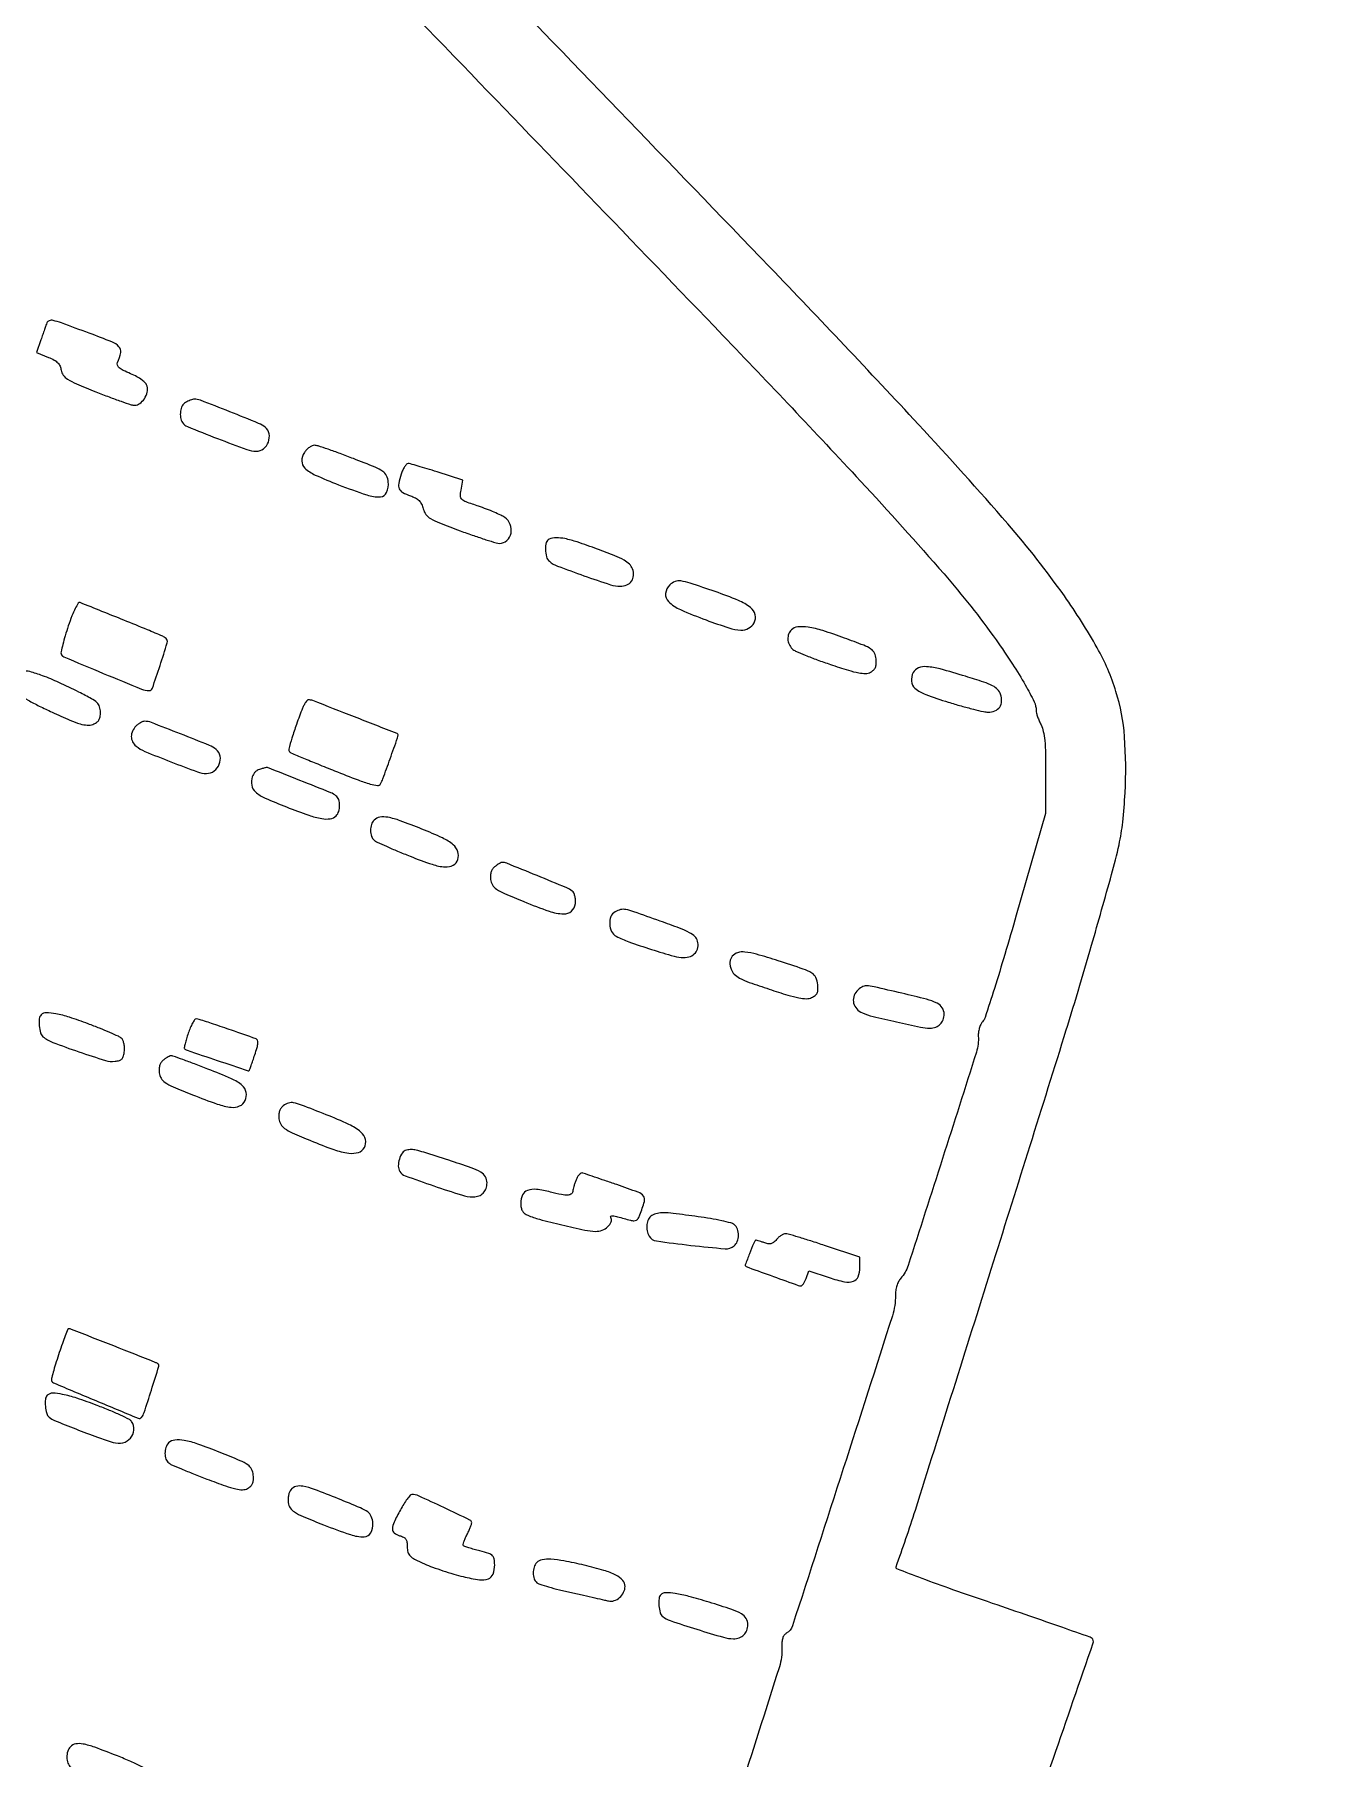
# Model space of a CAD drawing. Header units: metres. Extents: x 244 to 6504, y 133 to 4776.
# Drawn here: x 4070.7 to 4351.6, y 2188.7 to 2560.9 of the extents above; entities that cross this region are included whole.
import ezdxf

# ---------------------------------------------------------------- set-up
doc = ezdxf.new("R2010")
doc.units = ezdxf.units.M
doc.header["$MEASUREMENT"] = 0

msp = doc.modelspace()

# ---------------------------------------------------------------- linework, layer by layer
for points in [[(3073.43, 1797.58, -0.000015), (3212.47, 1744.26, -0.000001), (3356.48, 1689.04, -0.090549)], [(3360.94, 1697.34, -0.000001), (3222.9, 1750.06, -0.000075), (3098.13, 1797.73, -0.00214)], [(2390.74, 4302.36, -0.000001), (2436.6, 4383.87, -0.253439)], [(5649.78, 2908.29, -0.000001), (5592.12, 2927.27, -0.000136)], [(1770.95, 4232.21, -0.000001), (1756.31, 4203.53, -0.092463)], [(2358.85, 2292.47, -0.000002), (2402.87, 2275.77, -0.000001), (2455, 2255.99, -0.000469)], [(2661.8, 3304.26, -0.000001), (2697.55, 3290.75, -0.000089)], [(2166.88, 2385.74, -0.000003), (2059.01, 2428.09, -0.099946)], [(2836.31, 1902.63, -0.000001), (2798.12, 1918.05, -0.081722)], [(3277.66, 3166.01, -0.000003), (3312.3, 3149.56, -0.000078)], [(2910.82, 2101.23, -0.000002), (2871.64, 2116.15, -0.08954)], [(3810.74, 2887.17, 0.000009), (3776.68, 2810.24, 0.000019), (3743.02, 2734.21, 0.015605)], [(4072.04, 2648.41, -0.000003), (4098.22, 2621.39, -0.000215)], [(3742.17, 2759.42, 0.000002), (3749.92, 2779.53, 0.000119)], [(2835.59, 1257.96, 0.000001), (2811.6, 1266.94)], [(3433.83, 1894.18, -0.000012), (3289.85, 1953, -0.000025), (3146.63, 2011.53, -0.11823)], [(2592.86, 1267.89, -0.000002), (2552.45, 1283.32, -0.105537)], [(4127.04, 2591.61, -0.000129), (4161.23, 2556.24, -0.000693), (4219.3, 2495.97, -0.004221), (4249.02, 2464.51, -0.007913), (4267.05, 2444.47, -0.024645), (4278.29, 2430.21, -0.009309), (4281.86, 2424.99, -0.01615), (4284.6, 2420.5, -0.016042), (4286.5, 2416.89, -0.113561), (4286.95, 2414.97, 0.063318), (4287.01, 2414.43, 0.018717), (4287.25, 2413.63, 0.018462), (4287.59, 2412.75, 0.018907), (4287.99, 2411.9, -0.067181), (4288.49, 2410.48, -0.028962), (4288.8, 2408.5, -0.019071), (4288.95, 2405.65, -0.005722), (4288.98, 2401.31), (4288.93, 2392.72), (4282.66, 2370.8, -0.002772), (4280.18, 2362.32, -0.004228), (4277.92, 2354.98, -0.001592), (4275.92, 2348.71, -0.106048), (4275.35, 2347.74, 0.072425), (4274.97, 2347.17, 0.039838), (4274.67, 2346.37, 0.038722), (4274.48, 2345.5, 0.049822), (4274.45, 2344.69, -0.093487), (4274.04, 2341.25, -0.000987), (4266.72, 2318.24, -0.000902), (4259.28, 2295.15, -0.103553), (4257.71, 2292.4, 0.065079), (4257.23, 2291.7, 0.039417), (4256.86, 2290.78, 0.037913), (4256.61, 2289.76, 0.043527), (4256.54, 2288.76, -0.081704), (4255.89, 2284.3, -0.000705), (4245.3, 2251.32, -0.00034), (4234.32, 2217.38, -0.188978), (4232.99, 2215.76, 0.111546), (4232.52, 2215.34, 0.078404), (4232.21, 2214.71, 0.059143), (4232.05, 2213.84, 0.029239), (4232.04, 2212.72, -0.0894), (4231.49, 2208.5, -0.000671), (4220.87, 2175.1, -0.000675)], [(4282.08, 2163.98, 0.000285), (4290.67, 2188.79, 0.000245), (4299.26, 2213.69, 0.302227), (4299.01, 2214.67, 0.097793), (4298.59, 2214.92, 0.000281), (4292.49, 2217.06, 0.001652), (4285.58, 2219.46, 0.00103), (4277.48, 2222.23, -0.002825), (4268.93, 2225.18, -0.005859), (4262.31, 2227.6, -0.00157), (4256.87, 2229.67, -0.408923), (4256.68, 2230.09, 0.010921), (4260.86, 2242.38, 0.000323), (4277.25, 2294.37, 0.000503), (4293, 2344.59, 0.005859), (4298.9, 2364.3, 0.001419), (4303.24, 2379.58, 0.014298), (4304.84, 2386.01, 0.027628), (4305.64, 2390.9, 0.013296), (4306.14, 2397.24, 0.031509), (4306.02, 2409.33, 0.056664), (4304.18, 2419.08, 0.053638), (4300.12, 2428.51, 0.025354), (4293.03, 2439.71, 0.024894), (4280.79, 2455.31, 0.008481), (4261.54, 2476.74, 0.004318), (4229.41, 2510.72, 0.000649), (4164.26, 2578.26, 0.000683)], [(4196.11, 1859.5, 0.000008), (4204.75, 1899.34, 0.320449)], [(3734.93, 1774.32, -0.000007), (3697.02, 1788.85, -0.036058)], [(4230.78, 2148.97, -0.000212), (4239.85, 2178.2, -0.327403)]]:
    msp.add_lwpolyline(points, format="xyb")
for points in [[(4073.32, 2498.66, 0.002344), (4073.14, 2498.15, 0.000432), (4072.82, 2497.23, 0.000464), (4072.44, 2496.14, 0.000422), (4072.05, 2495.02), (4071.09, 2492.25), (4073.65, 2491.23, -0.028312), (4074.9, 2490.65, -0.07316), (4075.7, 2490.05, -0.094096), (4076.17, 2489.35, -0.072356), (4076.41, 2488.46, 0.131637), (4076.84, 2487.4, 0.092444), (4077.8, 2486.52, 0.038912), (4079.7, 2485.53, 0.005154), (4083.88, 2483.8, 0.00508), (4086.75, 2482.68, 0.006969), (4089.35, 2481.74, 0.004697), (4091.54, 2481.01, 0.07884), (4092.29, 2480.89, 0.161075), (4093.4, 2481.25, 0.086987), (4094.39, 2482.31, 0.083512), (4095.01, 2483.68, 0.127537), (4095, 2484.98, 0.120962), (4094.65, 2485.64, 0.047231), (4093.88, 2486.34, 0.038799), (4092.78, 2487.04, 0.02394), (4091.4, 2487.69, -0.014841), (4089.81, 2488.41, -0.064369), (4088.94, 2488.98, -0.134932), (4088.58, 2489.52, -0.183224), (4088.6, 2490.1, 0.052981), (4089.27, 2492.3, 0.244064), (4088.9, 2493.53, 0.105465), (4087.39, 2494.55, 0.006892), (4082.46, 2496.45, 0.001287), (4076.47, 2498.65, 0.028233), (4074.69, 2499.19, 0.140103), (4073.83, 2499.15, 0.229528)], [(4103.29, 2481.5, 0.140817), (4102.57, 2480.75, 0.084128), (4102.19, 2479.58, 0.079339), (4102.2, 2478.27, 0.099842), (4102.64, 2477.14, 0.156534), (4103.68, 2476.27, 0.003116), (4110.16, 2473.71, 0.004709), (4116.48, 2471.32, 0.08816), (4118.56, 2470.95, 0.170975), (4120.12, 2471.5, 0.135229), (4121.16, 2472.95, 0.136411), (4121.32, 2474.73, 0.174635), (4120.49, 2476.13, 0.076805), (4119.06, 2476.98, 0.002472), (4112.83, 2479.48, 0.002009), (4106.47, 2481.97, 0.099565), (4105.15, 2482.19, 0.06153), (4104.8, 2482.14, 0.020834), (4104.31, 2481.98, 0.020359), (4103.78, 2481.76, 0.022023)], [(4128.93, 2470.66, 0.145042), (4128.38, 2468.85, 0.207876), (4129.03, 2467.33, 0.08348), (4131.3, 2465.82, 0.012996), (4136.29, 2463.74, 0.011454), (4142.42, 2461.52, 0.094908), (4145.34, 2461.13, 0.283766), (4146.7, 2462.08, 0.127778), (4147.06, 2464.33, 0.087785), (4146.68, 2465.68, 0.133776), (4145.88, 2466.6, 0.050414), (4144.19, 2467.5, 0.004142), (4139.56, 2469.36, 0.004527), (4136.68, 2470.45, 0.006201), (4134.07, 2471.38, 0.004154), (4131.88, 2472.11, 0.070354), (4131.13, 2472.24, 0.113573), (4130.61, 2472.14, 0.050279), (4130.01, 2471.79, 0.046208), (4129.41, 2471.28, 0.046208)], [(4149.82, 2465.98, 0.031768), (4149.31, 2464.01, 0.150903), (4149.43, 2462.86, 0.168932), (4150.17, 2462.06, 0.042343), (4151.82, 2461.34, -0.03986), (4152.92, 2460.87, -0.076057), (4153.69, 2460.3, -0.081218), (4154.22, 2459.56, -0.051373), (4154.6, 2458.55, 0.096541), (4155.19, 2457.32, 0.098939), (4156.19, 2456.42, 0.041913), (4158.1, 2455.48, 0.004855), (4162.58, 2453.79, 0.004187), (4165.51, 2452.75, 0.005865), (4168.14, 2451.87, 0.003634), (4170.36, 2451.17, 0.075477), (4171.05, 2451.07, 0.182852), (4172.66, 2451.69, 0.160831), (4173.55, 2453.25, 0.145247), (4173.39, 2455.16, 0.147839), (4172.21, 2456.66, 0.041462), (4171.38, 2457.15, 0.010273), (4169.95, 2457.79, 0.010437), (4168.27, 2458.47, 0.010292), (4166.56, 2459.08, -0.007172), (4163.85, 2460.03, -0.099127), (4162.96, 2460.56, -0.207107), (4162.65, 2461.27, -0.048591), (4162.77, 2462.58), (4163.16, 2464.69), (4157.61, 2466.49, 0.003631), (4155.43, 2467.19, 0.005095), (4153.48, 2467.77, 0.0031), (4151.83, 2468.23, 0.066982), (4151.33, 2468.3, 0.211237), (4150.99, 2468.15, 0.040942), (4150.58, 2467.62, 0.03714), (4150.17, 2466.87, 0.026793)], [(4181.79, 2451.96, 0.237299), (4181.17, 2451.26, 0.066726), (4180.98, 2449.76, 0.064294), (4181.2, 2448.18, 0.153706), (4181.84, 2447.2, 0.083467), (4183.61, 2446.17, 0.005191), (4189.31, 2444.09, 0.00535), (4195.05, 2442.14, 0.079533), (4197.14, 2441.8, 0.099302), (4198.57, 2442.09, 0.141551), (4199.58, 2442.9, 0.141456), (4200, 2444.12, 0.099116), (4199.79, 2445.57, 0.116222), (4199.14, 2446.56, 0.062713), (4197.96, 2447.44, 0.033283), (4195.94, 2448.4, 0.006783), (4192.22, 2449.83, 0.007049), (4187.83, 2451.37, 0.030598), (4185.17, 2452.09, 0.053448), (4183.3, 2452.27, 0.093216)], [(4207.83, 2442.09, 0.168366), (4206.93, 2440.23, 0.234751), (4207.54, 2438.52, 0.087874), (4210.17, 2436.76, 0.01555), (4215.69, 2434.53, 0.010722), (4220.57, 2432.84, 0.063846), (4223.21, 2432.35, 0.142923), (4224.86, 2432.73, 0.142841), (4226.05, 2433.94, 0.188324), (4226.26, 2435.67, 0.162519), (4225.26, 2437.21, 0.070417), (4222.64, 2438.76, 0.014706), (4217.64, 2440.65, 0.003249), (4212.24, 2442.48, 0.043733), (4210.21, 2442.96, 0.12949), (4208.96, 2442.82, 0.104285)], [(4077.96, 2433.24, 0.007327), (4077.3, 2431.14, 0.010466), (4076.78, 2429.25, 0.006705), (4076.39, 2427.67, 0.13716), (4076.42, 2427.19, 0.215909), (4076.98, 2426.58, 0.000919), (4085.51, 2423.01, 0.001742), (4093.77, 2419.6, 0.097262), (4095.4, 2419.28, 0.318675), (4096.11, 2419.79, 0.00529), (4097.77, 2424.68, 0.005549), (4099.31, 2429.6, 0.280681), (4099.07, 2430.54, 0.091107), (4098.35, 2431.02, 0.002794), (4095.05, 2432.41, 0.003346), (4089.97, 2434.49, 0.000609), (4080.5, 2438.28, 0.359775), (4080.1, 2438.15, 0.025551), (4079.47, 2437.04, 0.02474), (4078.74, 2435.41, 0.011507)], [(4234.08, 2432.4, 0.106856), (4233.5, 2431.49, 0.101766), (4233.33, 2430.4, 0.097126), (4233.6, 2429.3, 0.088236), (4234.27, 2428.33, 0.091156), (4235, 2427.83, 0.007598), (4237.1, 2426.93, 0.009933), (4239.66, 2425.93, 0.007504), (4242.52, 2424.93, 0.005628), (4246.4, 2423.68, 0.027156), (4248.64, 2423.12, 0.049899), (4250.12, 2422.99, 0.121213), (4251.18, 2423.26, 0.066109), (4251.84, 2423.73, 0.104876), (4252.23, 2424.3, 0.087987), (4252.4, 2425.05, 0.03585), (4252.37, 2426.11, 0.087247), (4252.02, 2427.39, 0.13564), (4251.27, 2428.25, 0.053669), (4249.7, 2429.07, 0.004841), (4245.54, 2430.64, 0.012044), (4240.89, 2432.23, 0.038126), (4237.68, 2432.98, 0.061004), (4235.46, 2433.04, 0.175172)], [(4068.18, 2423.42, 0.186065), (4067.28, 2422.82, 0.078433), (4066.64, 2421.5, 0.075686), (4066.41, 2419.99, 0.14343), (4066.76, 2418.82, 0.11919), (4067.28, 2418.32, 0.006526), (4069.27, 2417.21, 0.009832), (4071.7, 2415.95, 0.007004), (4074.46, 2414.63, 0.005842), (4078.31, 2412.91, 0.028894), (4080.54, 2412.1, 0.053923), (4082.05, 2411.82, 0.110306), (4083.24, 2411.99, 0.054924), (4084.05, 2412.4, 0.106314), (4084.55, 2412.92, 0.098672), (4084.82, 2413.62, 0.042756), (4084.91, 2414.62, 0.080159), (4084.71, 2415.81, 0.12571), (4084.16, 2416.67, 0.062495), (4082.97, 2417.53, 0.008614), (4080.26, 2418.96, 0.009544), (4075.94, 2421.03, 0.018564), (4072.4, 2422.49, 0.019919), (4069.65, 2423.38, 0.124789)], [(4260.4, 2423.17, 0.14208), (4260.01, 2421.3, 0.201597), (4260.77, 2419.8, 0.086572), (4263.09, 2418.44, 0.01487), (4267.95, 2416.79, 0.00588), (4270.75, 2415.97, 0.007345), (4273.38, 2415.28, 0.006067), (4275.58, 2414.75, 0.055018), (4276.57, 2414.64, 0.095811), (4278.05, 2414.93, 0.144772), (4279.07, 2415.74, 0.144287), (4279.49, 2416.98, 0.094935), (4279.27, 2418.48, 0.108971), (4278.63, 2419.51, 0.080944), (4277.55, 2420.3, 0.038407), (4275.62, 2421.12, 0.006076), (4271.7, 2422.37, 0.008167), (4266.22, 2423.95, 0.048544), (4263.29, 2424.45, 0.112608), (4261.53, 2424.18, 0.177244)], [(4128.54, 2415.47, 0.007294), (4127.23, 2412, 0.012433), (4126.25, 2409.05, 0.006775), (4125.55, 2406.62, 0.269732), (4125.69, 2406.1, 0.095728), (4126.02, 2405.88, 0.000911), (4128.71, 2404.73, 0.003006), (4131.83, 2403.44, 0.001936), (4135.46, 2401.97, 0.003691), (4140.52, 2399.99, 0.022807), (4143.17, 2399.11, 0.044955), (4144.73, 2398.82, 0.2949), (4145.4, 2399.17, 0.04262), (4145.9, 2400.25, 0.001507), (4147.45, 2404.58, 0.000838), (4149.05, 2409.08, 0.084832), (4149.16, 2409.74, 0.308597), (4148.99, 2409.99, 0.000165), (4139.74, 2413.61, 0.000418), (4130.73, 2417.13, 0.093058), (4129.84, 2417.29, 0.202151), (4129.57, 2417.18, 0.038266), (4129.22, 2416.76, 0.035418), (4128.86, 2416.17, 0.025977)], [(4092.57, 2411.62, 0.088244), (4091.83, 2410.56, 0.10902), (4091.57, 2409.38, 0.114602), (4091.84, 2408.25, 0.105546), (4092.58, 2407.32, 0.075026), (4094.48, 2406.17, 0.005594), (4100.11, 2403.91, 0.00509), (4105.83, 2401.75, 0.087355), (4107.79, 2401.4, 0.159499), (4109.44, 2401.94, 0.139712), (4110.57, 2403.37, 0.144878), (4110.74, 2405.14, 0.173551), (4109.89, 2406.58, 0.077), (4108.42, 2407.45, 0.002651), (4102.2, 2409.94, 0.002314), (4095.89, 2412.39, 0.091623), (4094.43, 2412.66, 0.092438), (4094.04, 2412.59, 0.035446), (4093.55, 2412.35, 0.033601), (4093.03, 2412.01, 0.035169)], [(4119.22, 2402.27, 0.083087), (4118.76, 2402.06, 0.052697), (4118.3, 2401.68, 0.051293), (4117.92, 2401.2, 0.064817), (4117.68, 2400.69, 0.121857), (4117.56, 2398.86, 0.168992), (4118.36, 2397.43, 0.076601), (4120.48, 2396.07, 0.01198), (4125.07, 2394.17, 0.00819), (4129.89, 2392.39, 0.040069), (4132.69, 2391.65, 0.079776), (4134.51, 2391.62, 0.16234), (4135.78, 2392.25, 0.121639), (4136.36, 2393.21, 0.07737), (4136.55, 2394.5, 0.079443), (4136.34, 2395.75, 0.145498), (4135.75, 2396.59, 0.071544), (4134.63, 2397.24, 0.001195), (4127.94, 2399.91, 0.000454), (4120.94, 2402.68, 0.227839), (4120.48, 2402.64, -0.055361), (4120.38, 2402.6, -0.002779), (4120.05, 2402.5, -0.004436), (4119.66, 2402.39, -0.003193)], [(4143.99, 2391.33, 0.121707), (4143.42, 2390.37, 0.077289), (4143.23, 2389.08, 0.078919), (4143.44, 2387.82, 0.140234), (4144.03, 2386.96, 0.064604), (4144.64, 2386.58, 0.003738), (4146.64, 2385.67, 0.005633), (4149.06, 2384.63, 0.004109), (4151.76, 2383.53, 0.013556), (4156.52, 2381.78, 0.064239), (4159.35, 2381.22, 0.144481), (4161.07, 2381.6, 0.191696), (4162.07, 2382.82, 0.15701), (4162.06, 2384.51, 0.138984), (4161.08, 2385.98, 0.066515), (4158.76, 2387.47, 0.013849), (4154.31, 2389.39, 0.007872), (4149.61, 2391.2, 0.0413), (4146.95, 2391.93, 0.085269), (4145.23, 2391.95, 0.158885)], [(4170.1, 2381.32, 0.078031), (4169.6, 2380.83, 0.075197), (4169.27, 2380.19, 0.066539), (4169.12, 2379.42, 0.043949), (4169.14, 2378.52, 0.106844), (4169.55, 2377.33, 0.110826), (4170.4, 2376.43, 0.045076), (4172.14, 2375.48, 0.005028), (4176.31, 2373.72, 0.013936), (4181.77, 2371.65, 0.074206), (4184.89, 2371.07, 0.19064), (4186.61, 2371.68, 0.191669), (4187.45, 2373.3, 0.041098), (4187.46, 2374.13, 0.04321), (4187.34, 2374.94, 0.047274), (4187.1, 2375.61, 0.121632), (4186.79, 2376.01, 0.066303), (4185.57, 2376.71, 0.001415), (4179.18, 2379.34, 0.001009), (4172.63, 2382, 0.098138), (4171.64, 2382.19, 0.110407), (4171.44, 2382.14, 0.015338), (4171.04, 2381.93, 0.016943), (4170.58, 2381.65, 0.013633)], [(4196.03, 2371.53, 0.168287), (4195.12, 2370.48, 0.106806), (4194.86, 2368.87, 0.104457), (4195.28, 2367.27, 0.154706), (4196.29, 2366.24, 0.038093), (4199, 2365.04, 0.008298), (4203.85, 2363.42, 0.006479), (4208.76, 2361.94, 0.070112), (4210.81, 2361.65, 0.087924), (4212.29, 2361.91, 0.130115), (4213.36, 2362.66, 0.136622), (4213.89, 2363.81, 0.101656), (4213.83, 2365.21, 0.14331), (4213.27, 2366.17, 0.066187), (4212.09, 2367.02, 0.032008), (4209.95, 2367.99, 0.005541), (4205.76, 2369.53, 0.001597), (4200.06, 2371.53, 0.03288), (4198.31, 2372.02, 0.108805), (4197.2, 2372, 0.0744)], [(4221.33, 2361.94, 0.071708), (4220.98, 2361.37, 0.079912), (4220.82, 2360.73, 0.06809), (4220.86, 2360, 0.03643), (4221.09, 2359.13, 0.114295), (4221.75, 2358.07, 0.07603), (4222.9, 2357.22, 0.035237), (4225, 2356.3, 0.005374), (4229.31, 2354.83, 0.005582), (4233.33, 2353.54, 0.025291), (4235.72, 2352.94, 0.044682), (4237.32, 2352.77, 0.111696), (4238.46, 2353.01, 0.056682), (4239.21, 2353.46, 0.118159), (4239.64, 2353.99, 0.101643), (4239.82, 2354.71, 0.035111), (4239.79, 2355.79, 0.083843), (4239.37, 2357.33, 0.149538), (4238.5, 2358.3, 0.054183), (4236.65, 2359.16, 0.003913), (4231.26, 2360.94, 0.007577), (4226.57, 2362.37, 0.045076), (4224.06, 2362.85, 0.098617), (4222.48, 2362.7, 0.147414)], [(4248.24, 2354.41, 0.116401), (4247.55, 2353.16, 0.129853), (4247.53, 2351.79, 0.126314), (4248.2, 2350.56, 0.106875), (4249.41, 2349.71, 0.039075), (4251.72, 2348.94, 0.004975), (4256.82, 2347.74, 0.004332), (4261.97, 2346.62, 0.051143), (4264.01, 2346.41, 0.084126), (4265.27, 2346.63, 0.111701), (4266.24, 2347.24, 0.112351), (4266.86, 2348.21, 0.085859), (4267.07, 2349.45, 0.144193), (4266.67, 2350.82, 0.135602), (4265.58, 2351.79, 0.051526), (4263.27, 2352.65, 0.006116), (4257.95, 2353.95, 0.001676), (4251.94, 2355.33, 0.043683), (4250.29, 2355.55, 0.152596), (4249.29, 2355.29, 0.069278)], [(4072.1, 2349.28, 0.172953), (4071.7, 2348.44, 0.045555), (4071.68, 2346.91, 0.045853), (4071.95, 2345.4, 0.154476), (4072.49, 2344.56, 0.083161), (4074.6, 2343.34, 0.007945), (4080.22, 2341.31, 0.007003), (4085.96, 2339.44, 0.104274), (4088.05, 2339.25, 0.047129), (4089, 2339.45, 0.134906), (4089.56, 2339.81, 0.123058), (4089.89, 2340.43, 0.036127), (4090.07, 2341.5, 0.041129), (4090.09, 2342.34, 0.042192), (4089.96, 2343.16, 0.045829), (4089.73, 2343.84, 0.115654), (4089.41, 2344.26, 0.066306), (4088.79, 2344.65, 0.004813), (4086.95, 2345.46, 0.006666), (4084.73, 2346.38, 0.004993), (4082.26, 2347.34, 0.011475), (4078.2, 2348.77, 0.031476), (4075.27, 2349.52, 0.044205), (4073.19, 2349.73, 0.202042)], [(4103.85, 2345.31, 0.008314), (4103.46, 2344.11, 0.012929), (4103.17, 2343.06, 0.007121), (4102.97, 2342.18, 0.255433), (4103.02, 2341.99, 0.115869), (4103.6, 2341.63, 0.000574), (4110.12, 2339.45, 0.000273), (4116.79, 2337.23, 0.323159), (4117.05, 2337.31, 0.074577), (4117.12, 2337.44, 0.00091), (4117.45, 2338.36, 0.002687), (4117.82, 2339.42, 0.001752), (4118.23, 2340.65, 0.011864), (4118.72, 2342.23, 0.049814), (4118.89, 2343.2, 0.10368), (4118.81, 2343.79, 0.226984), (4118.49, 2344.11, 0.001479), (4113.22, 2345.96, 0.003518), (4109.29, 2347.29, 0.001874), (4106.24, 2348.29, 0.078331), (4105.56, 2348.4, 0.247163), (4105.24, 2348.24, 0.024323), (4104.79, 2347.49, 0.026271), (4104.3, 2346.49, 0.017712)], [(4098.56, 2339.59, 0.07809), (4098.06, 2339.09, 0.075336), (4097.73, 2338.46, 0.066533), (4097.58, 2337.68, 0.043651), (4097.6, 2336.78, 0.10575), (4098, 2335.58, 0.113551), (4098.85, 2334.7, 0.045738), (4100.58, 2333.77, 0.004963), (4104.78, 2332.03, 0.010375), (4110.14, 2330.02, 0.057328), (4113.14, 2329.33, 0.133675), (4114.96, 2329.61, 0.182558), (4116.13, 2330.78, 0.150394), (4116.36, 2332.55, 0.17625), (4115.52, 2334.02, 0.072476), (4113.17, 2335.49, 0.011359), (4108.1, 2337.58, 0.001978), (4105.22, 2338.68, 0.003042), (4102.71, 2339.61, 0.001016), (4100.55, 2340.39, 0.086315), (4100.2, 2340.45, 0.101302), (4099.95, 2340.4, 0.019522), (4099.52, 2340.2, 0.020055), (4099.04, 2339.92, 0.017316)], [(4124.39, 2329.66, 0.07805), (4123.89, 2329.16, 0.075243), (4123.56, 2328.52, 0.066537), (4123.41, 2327.75, 0.043849), (4123.44, 2326.84, 0.103518), (4123.83, 2325.66, 0.110713), (4124.65, 2324.77, 0.046467), (4126.33, 2323.83, 0.005436), (4130.28, 2322.13, 0.013684), (4135.29, 2320.19, 0.05326), (4138.52, 2319.42, 0.104199), (4140.62, 2319.58, 0.200786), (4141.9, 2320.62, 0.186209), (4142.11, 2322.36, 0.155145), (4141.13, 2323.96, 0.068935), (4138.55, 2325.62, 0.014678), (4133.64, 2327.73, 0.002016), (4128.29, 2329.81, 0.040611), (4126.61, 2330.31, 0.132304), (4125.54, 2330.25, 0.077881)], [(4150.98, 2320.08, 0.186791), (4150.09, 2319.48, 0.078801), (4149.44, 2318.16, 0.075804), (4149.21, 2316.64, 0.141123), (4149.56, 2315.46, 0.165618), (4150.7, 2314.55, 0.004399), (4156.87, 2312.36, 0.007288), (4162.85, 2310.39, 0.074584), (4165.42, 2309.99, 0.091069), (4166.61, 2310.2, 0.11054), (4167.56, 2310.82, 0.108527), (4168.16, 2311.79, 0.085216), (4168.37, 2313.01, 0.132356), (4168.02, 2314.33, 0.128664), (4167.05, 2315.3, 0.04975), (4164.97, 2316.26, 0.005729), (4160.09, 2317.89, 0.000879), (4154.7, 2319.62, 0.01799), (4153.05, 2320.07, 0.059404), (4152.03, 2320.19, 0.054213)], [(4187.59, 2313.65, 0.009909), (4187.33, 2312.93, 0.011235), (4187.12, 2312.23, 0.010502), (4186.96, 2311.63, 0.059254), (4186.92, 2311.3, -0.222878), (4186.62, 2310.66, -0.160724), (4185.87, 2310.37, -0.064558), (4184.47, 2310.47, -0.013435), (4182.06, 2311.03, 0.032748), (4179.04, 2311.61, 0.121682), (4177.12, 2311.38, 0.196294), (4176.05, 2310.39, 0.109336), (4175.66, 2308.62, 0.044098), (4175.74, 2307.67, 0.08582), (4176, 2306.95, 0.096021), (4176.46, 2306.41, 0.067026), (4177.15, 2306.01, 0.035859), (4179.69, 2305.14, 0.006419), (4184.56, 2303.92, 0.005863), (4189.46, 2302.82, 0.045166), (4191.79, 2302.54, 0.099125), (4193.22, 2302.79, 0.093165), (4194.48, 2303.56, 0.117858), (4195.17, 2304.58, 0.233282), (4195.08, 2305.54, -0.379369), (4195.13, 2305.82, -0.206096), (4195.49, 2305.91, -0.030422), (4196.57, 2305.69, -0.002544), (4199.33, 2304.94, 0.054892), (4200.09, 2304.82, 0.141237), (4200.62, 2304.95, 0.131581), (4201.03, 2305.34, 0.044905), (4201.39, 2306.1, 0.019928), (4202.36, 2309.02, 0.237938), (4202.14, 2310.16, 0.141553), (4201.03, 2310.97, 0.005928), (4196.37, 2312.63, -0.000145), (4193.83, 2313.49, -0.000202), (4191.56, 2314.27, -0.000122), (4189.65, 2314.93, -0.002607), (4189.08, 2315.12, 0.201648), (4188.72, 2315.1, 0.08159), (4188.31, 2314.81, 0.062904), (4187.91, 2314.3, 0.043954)], [(4203.98, 2305.95, 0.141499), (4203.25, 2305.19, 0.088485), (4202.88, 2304, 0.08166), (4202.92, 2302.67, 0.092036), (4203.4, 2301.48, 0.219317), (4204.94, 2300.48, 0.00722), (4212.38, 2299.52, 0.007676), (4219.81, 2298.79, 0.196319), (4221.71, 2299.39, 0.128572), (4222.41, 2300.37, 0.091154), (4222.66, 2301.7, 0.091342), (4222.42, 2303.03, 0.129897), (4221.72, 2304, 0.110053), (4221.02, 2304.36, 0.009314), (4219.04, 2304.83, 0.012001), (4216.62, 2305.31, 0.008997), (4213.94, 2305.71, 0.002181), (4208.57, 2306.41, 0.0251), (4206.45, 2306.57, 0.065723), (4205.15, 2306.43, 0.072332)], [(4230.86, 2300.76, -0.046295), (4230.24, 2300.15, -0.112076), (4229.66, 2299.87, -0.107957), (4229.01, 2299.86, -0.041116), (4228.13, 2300.12, 0.012337), (4227.49, 2300.34, 0.018817), (4226.92, 2300.51, 0.013855), (4226.45, 2300.61, 0.25785), (4226.31, 2300.56, 0.089689), (4225.96, 2300, 0.003509), (4225.05, 2297.72, 0.001418), (4224.11, 2295.3, 0.353743), (4224.17, 2295.09, 0.057413), (4224.91, 2294.72, 0.000632), (4230.2, 2292.81, 0.000434), (4235.59, 2290.87, 0.086284), (4236.15, 2290.77, 0.210708), (4236.38, 2290.87, 0.035966), (4236.67, 2291.24, 0.033872), (4236.98, 2291.76, 0.024393), (4237.25, 2292.38), (4237.86, 2293.99), (4242.23, 2292.56, 0.025273), (4245.59, 2291.65, 0.133982), (4247.48, 2291.76, 0.229984), (4248.5, 2292.75, 0.086994), (4248.86, 2294.76), (4248.86, 2296.95), (4241.26, 2299.49, 0.003157), (4238.29, 2300.46, 0.004546), (4235.64, 2301.28, 0.002461), (4233.4, 2301.95, 0.070718), (4232.81, 2302.03, 0.106892), (4232.4, 2301.94, 0.038217), (4231.88, 2301.66, 0.035807), (4231.34, 2301.25, 0.035211)], [(4076.02, 2276.36, 0.003829), (4075.36, 2274.34, 0.005346), (4074.81, 2272.53, 0.003326), (4074.37, 2270.99, 0.067973), (4074.31, 2270.52, 0.301256), (4074.75, 2269.85, 0.001081), (4083.89, 2266, 0.001038), (4093.07, 2262.19, 0.334082), (4093.78, 2262.38, 0.089322), (4094.33, 2263.4, 0.002441), (4095.9, 2268.28, 0.001043), (4097.52, 2273.41, 0.278941), (4097.41, 2273.85, 0.102655), (4096.89, 2274.19, 0.000216), (4087.77, 2277.79, 0.000235), (4078.67, 2281.37, 0.093877), (4078, 2281.5, 0.307652), (4077.86, 2281.4, 0.002194), (4077.3, 2279.99, 0.007228), (4076.69, 2278.33, 0.004445)], [(4073.42, 2267.14, 0.173179), (4073.02, 2266.29, 0.046587), (4073.01, 2264.76, 0.046885), (4073.29, 2263.25, 0.152144), (4073.84, 2262.4, 0.077041), (4074.97, 2261.72, 0.002864), (4079.61, 2259.87, 0.005776), (4084.25, 2258.12, 0.014687), (4087.66, 2256.98, 0.130966), (4089.74, 2256.91, 0.155823), (4091.42, 2257.92, 0.169309), (4092.12, 2259.63, 0.15575), (4091.63, 2261.48, 0.135826), (4091.15, 2261.92, 0.007023), (4089.23, 2262.85, 0.010726), (4086.88, 2263.88, 0.007549), (4084.19, 2264.95, 0.010357), (4079.8, 2266.52, 0.030552), (4076.71, 2267.35, 0.044015), (4074.56, 2267.6, 0.205313)], [(4099.61, 2256.85, 0.121622), (4099.04, 2255.9, 0.07739), (4098.84, 2254.61, 0.079577), (4099.05, 2253.36, 0.146861), (4099.64, 2252.53, 0.062798), (4100.26, 2252.16, 0.003169), (4102.4, 2251.25, 0.005039), (4104.96, 2250.2, 0.003624), (4107.85, 2249.07, 0.005227), (4111.9, 2247.58, 0.028907), (4114.13, 2246.92, 0.057222), (4115.58, 2246.76, 0.12319), (4116.67, 2247.03, 0.062948), (4117.35, 2247.52, 0.106135), (4117.75, 2248.09, 0.089954), (4117.93, 2248.84, 0.035691), (4117.9, 2249.91, 0.091403), (4117.53, 2251.21, 0.128156), (4116.74, 2252.11, 0.050112), (4115.08, 2253.02, 0.004597), (4110.74, 2254.81, 0.009826), (4105.95, 2256.62, 0.039962), (4102.95, 2257.42, 0.072931), (4100.94, 2257.49, 0.170688)], [(4126.01, 2246.76, 0.083353), (4125.72, 2246.26, 0.038979), (4125.51, 2245.55, 0.037208), (4125.41, 2244.74, 0.042824), (4125.43, 2243.97, 0.122726), (4125.85, 2242.84, 0.101946), (4126.78, 2241.96, 0.040895), (4128.65, 2240.99, 0.004773), (4133.03, 2239.2, 0.012788), (4138.86, 2237.06, 0.089316), (4141.85, 2236.61, 0.262175), (4143.29, 2237.48, 0.151539), (4143.73, 2239.52, 0.074036), (4143.38, 2241.01, 0.144348), (4142.63, 2241.96, 0.054594), (4141.02, 2242.85, 0.003913), (4136.27, 2244.8, 0.005449), (4131.1, 2246.81, 0.042845), (4128.63, 2247.51, 0.109639), (4127.12, 2247.46, 0.158799)], [(4149.66, 2242.4, 0.015191), (4148.29, 2239.73, 0.103742), (4147.94, 2238.29, 0.234274), (4148.34, 2237.42, 0.10897), (4149.49, 2236.84, -0.055067), (4150.32, 2236.53, -0.127183), (4150.81, 2236.1, -0.11239), (4151.07, 2235.45, -0.037805), (4151.15, 2234.41, 0.064706), (4151.3, 2233.25, 0.134856), (4151.76, 2232.46, 0.077966), (4152.73, 2231.77, 0.012131), (4154.88, 2230.75, 0.01591), (4156.63, 2230.04, 0.008358), (4158.86, 2229.27, 0.008306), (4161.17, 2228.55, 0.012639), (4163.2, 2228, 0.022692), (4166.74, 2227.32, 0.125004), (4168.66, 2227.52, 0.220269), (4169.68, 2228.54, 0.087957), (4170.03, 2230.52, 0.039449), (4169.92, 2231.83, 0.165748), (4169.56, 2232.52, 0.113062), (4168.77, 2232.98, 0.013989), (4166.83, 2233.54, -0.00657), (4165.57, 2233.87, -0.009213), (4164.47, 2234.21, -0.006053), (4163.55, 2234.52, -0.112542), (4163.3, 2234.68, -0.250791), (4163.23, 2234.91, -0.025113), (4163.38, 2235.5, -0.026823), (4163.64, 2236.22, -0.018017), (4164.02, 2237.02, 0.010687), (4164.42, 2237.83, 0.013025), (4164.75, 2238.61, 0.011584), (4165, 2239.28, 0.084216), (4165.06, 2239.61, 0.287862), (4164.69, 2240.2, 0.001975), (4159.05, 2242.9, 0.003749), (4153.61, 2245.42, 0.112451), (4152.14, 2245.72, 0.213022), (4151.79, 2245.56, 0.016825), (4151.14, 2244.74, 0.02052), (4150.4, 2243.67, 0.01418)], [(4179.1, 2231.02, 0.121653), (4178.53, 2230.06, 0.077354), (4178.34, 2228.77, 0.07934), (4178.55, 2227.52, 0.144455), (4179.14, 2226.68, 0.092728), (4179.75, 2226.36, 0.00607), (4181.67, 2225.78, 0.008647), (4183.99, 2225.16, 0.006339), (4186.59, 2224.55, -0.000243), (4189.23, 2223.96, -0.000303), (4191.67, 2223.41, -0.000244), (4193.73, 2222.95, -0.002359), (4194.6, 2222.75, 0.140051), (4195.81, 2222.81, 0.098582), (4197, 2223.49, 0.095055), (4197.87, 2224.61, 0.118856), (4198.18, 2225.88, 0.187475), (4197.68, 2227.18, 0.087832), (4196.22, 2228.3, 0.048806), (4193.62, 2229.34, 0.013737), (4189.38, 2230.46, 0.00936), (4184.99, 2231.39, 0.034246), (4182.16, 2231.74, 0.057229), (4180.28, 2231.63, 0.154055)], [(4205.91, 2224.09, 0.172894), (4205.51, 2223.24, 0.045672), (4205.49, 2221.72, 0.045919), (4205.76, 2220.21, 0.15746), (4206.3, 2219.38, 0.089989), (4207.9, 2218.5, 0.004417), (4213.68, 2216.63, 0.005149), (4219.43, 2214.9, 0.070948), (4221.57, 2214.59, 0.081798), (4222.85, 2214.8, 0.11222), (4223.84, 2215.41, 0.1139), (4224.46, 2216.38, 0.086131), (4224.68, 2217.62, 0.133631), (4224.31, 2218.96, 0.129143), (4223.32, 2219.95, 0.050832), (4221.2, 2220.9, 0.006118), (4216.32, 2222.47, 0.008619), (4211.95, 2223.73, 0.027421), (4208.97, 2224.36, 0.039576), (4206.94, 2224.52, 0.197801)], [(4078.41, 2191.27, 0.122205), (4077.83, 2190.3, 0.081261), (4077.65, 2189, 0.082282), (4077.89, 2187.74, 0.131841), (4078.53, 2186.84, 0.074518), (4080.47, 2185.66, 0.005701), (4086.18, 2183.36, 0.005138), (4091.98, 2181.16, 0.088189), (4093.97, 2180.81, 0.152433), (4095.27, 2181.21, 0.12184), (4096.25, 2182.32, 0.115696), (4096.62, 2183.8, 0.128555), (4096.28, 2185.23, 0.133461), (4095.64, 2185.91, 0.016166), (4093.85, 2186.92, 0.017009), (4091.48, 2188.07, 0.009976), (4088.56, 2189.29, 0.005957), (4083.66, 2191.16, 0.039849), (4081.14, 2191.86, 0.092153), (4079.57, 2191.88, 0.153897)]]:
    msp.add_lwpolyline(points, format="xyb", close=True)

doc.saveas('drawing.dxf')
